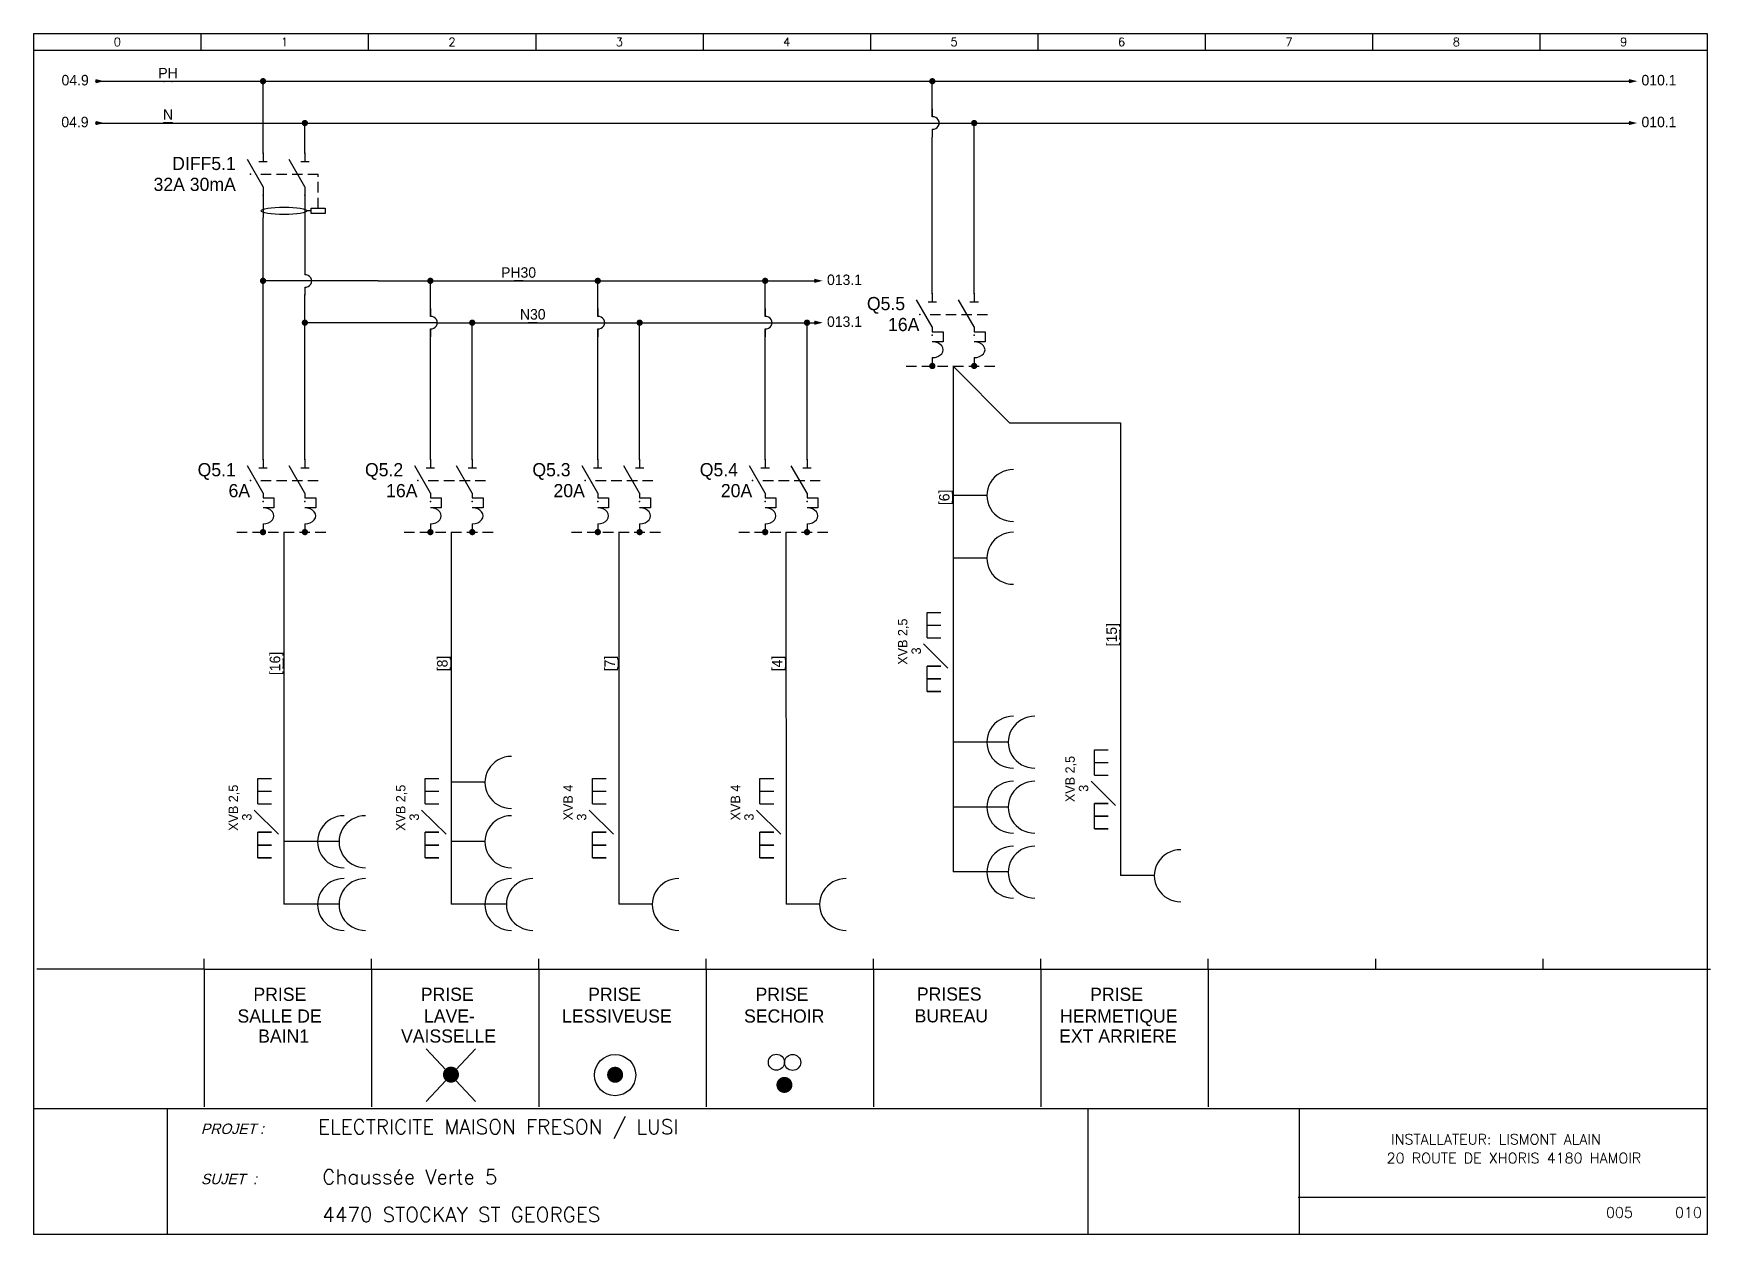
# Model space of a CAD drawing. Extents: x 4 to 405, y 4 to 291.
import ezdxf
from ezdxf.enums import TextEntityAlignment as Align

# ---------------------------------------------------------------- set-up
doc = ezdxf.new("R2010")
doc.units = 0
doc.header["$LTSCALE"] = 5
doc.header["$MEASUREMENT"] = 0
doc.linetypes.add('DASHED', pattern=[0.75, 0.5, -0.25])
doc.layers.get('0').update_dxf_attribs({"linetype": 'CONTINUOUS'})
for name, color, linetype in [('2', 1, 'CONTINUOUS'), ('3', 4, 'CONTINUOUS'), ('A', 7, 'CONTINUOUS'), ('C', 6, 'CONTINUOUS'), ('M', 6, 'CONTINUOUS'), ('S', 7, 'CONTINUOUS'), ('T2', 1, 'CONTINUOUS'), ('T3', 4, 'CONTINUOUS')]:
    doc.layers.add(name, color=color, linetype=linetype)
doc.styles.add('ROMANS', font='romans', dxfattribs={"width": 0.7, "height": 3})

# ---------------------------------------------------------------- blocks, each defined once
blk = doc.blocks.new('DISJONCTEUR')
for p, q in [((0, 5), (0, 3)), ((10, 5), (10, 3)), ((0, -3), (-3.75, 3.5)), ((-1, 3), (1, 3)), ((10, -3), (6.25, 3.5)), ((9, 3), (11, 3)), ((0, -3), (0, -4.14)), ((10, -3), (10, -4.14)), ((0, -4.14), (2.59, -4.14)), ((2.59, -6.56), (0, -6.56)), ((2.59, -4.14), (2.59, -6.56)), ((10, -4.14), (12.59, -4.14)), ((12.59, -6.56), (10, -6.56)), ((12.59, -4.14), (12.59, -6.56)), ((0, -10.34), (0, -12.34)), ((10, -10.34), (10, -12.34))]:
    blk.add_line(p, q)
at = {"linetype": 'DASHED'}
blk.add_line((-0.53, 0), (13.18, 0), dxfattribs=at)
for centre in [(0, -8.45), (10, -8.45)]:
    blk.add_ellipse(centre, major_axis=(-2.59, 0), ratio=0.730691, start_param=1.570796, end_param=4.712389)
at = {"layer": 'A', "color": 1, "linetype": 'DASHED'}
blk.add_point((-3, 0), dxfattribs=at)
at = {"layer": 'C', "color": 2, "linetype": 'DASHED'}
blk.add_point((0, 5), dxfattribs=at)
at = {"layer": 'C', "color": 3}
blk.add_point((10, 5), dxfattribs=at)
at = {"layer": 'C', "color": 1, "linetype": 'DASHED'}
for p in [(0, -5), (10, -5)]:
    blk.add_point(p, dxfattribs=at)
at = {"layer": 'C', "color": 4}
blk.add_point((10, -5), dxfattribs=at)
at = {"linetype": 'Continuous'}
for tag, p in [('LOCCODE', (-6.5, 1)), ('MATCODE', (-6.5, -4))]:
    blk.add_attdef(tag, text='', height=3.15, dxfattribs=at).set_placement(p, align=Align.RIGHT)
at = {"layer": 'T2', "linetype": 'Continuous'}
for tag, p in [('T1', (-2, 5)), ('T3', (8, 5)), ('T2', (-2, -7)), ('T4', (8, -7))]:
    blk.add_attdef(tag, text='', height=2.25, dxfattribs=at).set_placement(p, align=Align.RIGHT)
blk = doc.blocks.new('TERCON09')
at = {"linetype": 'Continuous'}
for p, q in [((-0.5, 0), (0.5, 0)), ((0, -0.5), (0, 0))]:
    blk.add_line(p, q, dxfattribs=at)
at = {"linetype": 'Continuous', "const_width": 0.75}
blk.add_lwpolyline([(0, -0.375, 1), (0, 0.375, 1)], format="xyb", close=True, dxfattribs=at)
at = {"layer": 'C', "color": 1, "linetype": 'Continuous'}
blk.add_point((-0.5, 0), dxfattribs=at)
at = {"layer": 'C', "color": 4, "linetype": 'Continuous'}
blk.add_point((-0.5, 0), dxfattribs=at)
at = {"layer": 'C', "color": 5, "linetype": 'Continuous'}
blk.add_point((0, 0), dxfattribs=at)
at = {"layer": 'C', "color": 3, "linetype": 'Continuous'}
blk.add_point((0.5, 0), dxfattribs=at)
at = {"layer": 'C', "color": 2, "linetype": 'Continuous'}
blk.add_point((0, -0.5), dxfattribs=at)
at = {"layer": 'C', "color": 6, "linetype": 'Continuous'}
blk.add_point((0, -0.5), dxfattribs=at)
blk = doc.blocks.new('CABLE_TYPE2')
for p, q in [((-2.09, 10.43), (1.22, 10.43)), ((-2.09, 4.35), (-2.09, 10.43)), ((-2.09, 7.39), (1.22, 7.39)), ((-2.09, 7.39), (1.22, 7.39)), ((-2.09, 4.35), (1.22, 4.35)), ((-2.09, 4.35), (1.22, 4.35)), ((-2.91, 2.87), (2.91, -2.87)), ((1.22, -2.43), (-2.09, -2.43)), ((-2.09, -2.43), (1.22, -2.43)), ((-2.09, -8.52), (-2.09, -2.43)), ((1.22, -5.47), (-2.09, -5.47)), ((1.22, -5.47), (-2.09, -5.47)), ((-2.09, -5.47), (1.22, -5.47)), ((-2.09, -5.47), (1.22, -5.47)), ((1.22, -8.52), (-2.09, -8.52)), ((1.22, -8.52), (-2.09, -8.52)), ((-2.09, -8.52), (1.22, -8.52)), ((-2.09, -8.52), (1.22, -8.52))]:
    blk.add_line(p, q)
at = {"layer": 'T2', "linetype": 'Continuous'}
for tag, p in [('TYPE_CABLE', (-6.79, 8.94)), ('NBR_FILS', (-3.56, 2.04))]:
    blk.add_attdef(tag, text='', height=2.25, rotation=90, dxfattribs=at).set_placement(p, align=Align.RIGHT)
blk = doc.blocks.new('LINENUMV')
at = {"linetype": 'Continuous'}
for p, q in [((0, 1), (0, 0)), ((0, 0), (0, -1))]:
    blk.add_line(p, q, dxfattribs=at)
at = {"layer": 'C', "color": 1, "linetype": 'Continuous'}
blk.add_point((0, 1), dxfattribs=at)
at = {"layer": 'C', "color": 2, "linetype": 'Continuous'}
blk.add_point((0, -1), dxfattribs=at)
at = {"layer": 'T2', "linetype": 'Continuous'}
blk.add_attdef('LINENR', text='', height=2.5, rotation=90, dxfattribs=at).set_placement((0, 0), align=Align.BOTTOM_CENTER)
blk = doc.blocks.new('PONT')
at = {"layer": '2'}
for p, q in [((0, 3.41), (0, 1.5)), ((0, -1.5), (0, -3.41))]:
    blk.add_line(p, q, dxfattribs=at)
blk.add_ellipse((0, 0), major_axis=(-1.65, 0), ratio=0.909509, start_param=1.570796, end_param=4.712389, dxfattribs=at)
blk = doc.blocks.new('PRISE')
blk.add_line((-23.01, -10.37), (-31.05, -10.37))
blk.add_ellipse((-16.68, -10.41), major_axis=(-6.35, 0), ratio=0.978022, start_param=4.712389, end_param=7.853982)
at = {"layer": 'T2', "linetype": 'Continuous'}
blk.add_attdef('T1', (-19.51, -11.49), '', height=2, dxfattribs=at)
blk = doc.blocks.new('PRISE_DOUBLE')
for p, q in [((-23.01, -10.37), (-31.05, -10.37)), ((-17.88, -10.37), (-25.92, -10.37))]:
    blk.add_line(p, q)
for centre in [(-16.68, -10.41), (-11.54, -10.41)]:
    blk.add_ellipse(centre, major_axis=(-6.35, 0), ratio=0.978022, start_param=4.712389, end_param=7.853982)
at = {"layer": 'T2', "linetype": 'Continuous'}
blk.add_attdef('T1', (-16.21, -11.02), '', height=2, dxfattribs=at)
blk = doc.blocks.new('DIFFERENTIEL')
for p, q in [((0, 5), (0, 3)), ((10, 5), (10, 3)), ((0, -3), (-3.75, 3.5)), ((-1, 3), (1, 3)), ((10, -3), (6.25, 3.5)), ((9, 3), (11, 3)), ((0, -3), (0, -10.34)), ((10, -3), (10, -10.76)), ((11.49, -8.74), (10.52, -8.74))]:
    blk.add_line(p, q)
at = {"linetype": 'DASHED'}
for p in [(-0.53, 0), (13.18, -8.11)]:
    blk.add_line(p, (13.18, 0), dxfattribs=at)
blk.add_lwpolyline([(11.49, -8.11), (14.87, -8.11), (14.87, -9.36), (11.49, -9.36)], close=True)
blk.add_ellipse((5.02, -8.74), major_axis=(-5.5, 0), ratio=0.158228)
at = {"layer": 'A', "color": 1, "linetype": 'DASHED'}
blk.add_point((-3, 0), dxfattribs=at)
at = {"layer": 'C', "color": 2, "linetype": 'DASHED'}
blk.add_point((0, 5), dxfattribs=at)
at = {"layer": 'C', "color": 3}
blk.add_point((10, 5), dxfattribs=at)
at = {"layer": 'C', "color": 1, "linetype": 'DASHED'}
blk.add_point((0, -5), dxfattribs=at)
at = {"layer": 'C', "color": 4}
blk.add_point((10, -5), dxfattribs=at)
at = {"linetype": 'Continuous'}
for tag, p in [('LOCCODE', (-6.5, 1)), ('MATCODE', (-6.5, -4))]:
    blk.add_attdef(tag, text='', height=3.15, dxfattribs=at).set_placement(p, align=Align.RIGHT)
at = {"layer": 'T2', "linetype": 'Continuous'}
for tag, p in [('T1', (-2, 5)), ('T3', (8, 5)), ('T2', (-2, -7)), ('T4', (8, -7))]:
    blk.add_attdef(tag, text='', height=2.25, dxfattribs=at).set_placement(p, align=Align.RIGHT)
blk = doc.blocks.new('REFOUT')
at = {"linetype": 'Continuous'}
blk.add_solid([(0, 0.5), (0, -0.5), (2, 0)], dxfattribs=at)
at = {"layer": 'C', "color": 1, "linetype": 'Continuous'}
blk.add_point((0, 0), dxfattribs=at)
at = {"linetype": 'Continuous'}
blk.add_attdef('REF', (3, -1), '', height=2.5, dxfattribs=at)
at = {"linetype": 'Continuous', "flags": 1}
blk.add_attdef('INOUT', (-1, -2), '', height=0.5, dxfattribs=at)
blk = doc.blocks.new('COMMENT')
for p, q in [((0, 0), (40, 0)), ((0, 0), (0, -32.88)), ((40, 0), (40, -32.88))]:
    blk.add_line(p, q)
at = {"linetype": 'Continuous'}
for tag, p in [('COMM1', (18.11, -7.55)), ('COMM2', (18.64, -12.75)), ('COMM3', (18.43, -17.53))]:
    blk.add_attdef(tag, text='', height=3.15, dxfattribs=at).set_placement(p, align=Align.CENTER)
blk = doc.blocks.new('LINENUMH')
at = {"linetype": 'Continuous'}
for p, q in [((0, 0), (-1, 0)), ((1, 0), (0, 0))]:
    blk.add_line(p, q, dxfattribs=at)
at = {"layer": 'C', "color": 1, "linetype": 'Continuous'}
blk.add_point((-1, 0), dxfattribs=at)
at = {"layer": 'C', "color": 2, "linetype": 'Continuous'}
blk.add_point((1, 0), dxfattribs=at)
at = {"layer": 'T2', "linetype": 'Continuous'}
blk.add_attdef('LINENR', text='', height=2.5, dxfattribs=at).set_placement((0, 0), align=Align.BOTTOM_CENTER)
blk = doc.blocks.new('ZONENR')
at = {"layer": '2', "style": 'ROMANS'}
blk.add_attdef('ZONENR', text='', height=2, dxfattribs=at).set_placement((20, 2), align=Align.MIDDLE)
blk = doc.blocks.new('CARTOUCHE')
at = {"color": 4}
blk.add_line((317.25, 13.9), (414.59, 13.9), dxfattribs=at)
at = {"layer": '2'}
for p, q in [((55, 292), (55, 288)), ((95, 292), (95, 288)), ((135, 292), (135, 288)), ((175, 292), (175, 288)), ((215, 292), (215, 288)), ((255, 292), (255, 288)), ((295, 292), (295, 288)), ((335, 292), (335, 288)), ((375, 292), (375, 288)), ((15, 288), (415, 288))]:
    blk.add_line(p, q, dxfattribs=at)
at = {"layer": '3'}
for p, q in [((15, 292), (415, 292)), ((15, 292), (15, 5)), ((415, 292), (415, 5)), ((415, 35), (15, 35)), ((47, 5), (47, 35)), ((415, 5), (15, 5))]:
    blk.add_line(p, q, dxfattribs=at)
for points in [[(267, 5), (267, 35)], [(317.5, 5), (317.5, 35)]]:
    blk.add_lwpolyline(points, dxfattribs=at)
at = {"layer": '2'}
for p, values in [((15, 288), {'ZONENR': '0'}), ((55, 288), {'ZONENR': '1'}), ((95, 288), {'ZONENR': '2'}), ((135, 288), {'ZONENR': '3'}), ((175, 288), {'ZONENR': '4'}), ((215, 288), {'ZONENR': '5'}), ((255, 288), {'ZONENR': '6'}), ((295, 288), {'ZONENR': '7'}), ((335, 288), {'ZONENR': '8'}), ((375, 288), {'ZONENR': '9'})]:
    blk.add_blockref('ZONENR', p, dxfattribs=at).add_auto_attribs(values)
at = {"layer": 'T2', "oblique": 15}
for s, p in [('PROJET :', (55, 29)), ('SUJET  :', (55, 17))]:
    blk.add_text(s, height=2.5, dxfattribs=at).set_placement(p)
at = {"layer": 'T3', "style": 'ROMANS'}
for tag, p in [('PROJET', (107, 26)), ('SUJET1', (78, 17)), ('SUJET2', (78, 11.5))]:
    blk.add_attdef(tag, p, '', height=3.5, dxfattribs=at)

msp = doc.modelspace()

# ---------------------------------------------------------------- hatches: boundary and pattern name
at = {"layer": 'S'}
h = msp.add_hatch(color=256, dxfattribs=at)
edge = h.paths.add_edge_path()
edge.add_arc((104.01, 42.64), 1.92, 0, 360)
h = msp.add_hatch(color=256, dxfattribs=at)
edge = h.paths.add_edge_path()
edge.add_arc((143.23, 42.61), 1.92, 0, 360)
h = msp.add_hatch(color=256, dxfattribs=at)
edge = h.paths.add_edge_path()
edge.add_arc((183.69, 40.19), 1.92, 0, 360)

# ---------------------------------------------------------------- linework, layer by layer
for p, q in [((45, 288), (45, 288)), ((45, 67.83), (45, 70.28)), ((85, 67.83), (85, 70.28)), ((85, 67.83), (85, 70.28)), ((85, 67.83), (85, 69.89)), ((125, 67.83), (125, 70.28)), ((125, 67.83), (125, 70.28)), ((125, 67.83), (125, 69.89)), ((165, 67.83), (165, 70.28)), ((165, 67.83), (165, 70.28)), ((165, 67.83), (165, 69.89)), ((205, 67.83), (205, 70.28)), ((205, 67.83), (205, 70.28)), ((205, 67.83), (205, 70.28)), ((205, 67.83), (205, 69.89)), ((205, 67.83), (205, 69.89)), ((245, 67.83), (245, 70.28)), ((245, 67.83), (245, 70.28)), ((245, 67.83), (245, 69.89)), ((285, 67.83), (285, 70.28)), ((285, 67.83), (285, 70.28)), ((285, 67.83), (285, 69.89)), ((325, 67.83), (325, 70.28)), ((325, 67.83), (325, 70.28)), ((325, 67.83), (325, 70.28)), ((325, 67.83), (325, 69.89)), ((325, 67.83), (325, 69.89)), ((365, 67.83), (365, 70.28)), ((365, 67.83), (365, 69.89)), ((45, 67.83), (5, 67.83)), ((45, 67.83), (85, 67.83)), ((85, 67.83), (405, 67.83)), ((85, 67.83), (125, 67.83)), ((125, 67.83), (165, 67.83)), ((165, 67.83), (205, 67.83)), ((205, 67.83), (245, 67.83)), ((245, 67.83), (285, 67.83)), ((285, 67.83), (325, 67.83)), ((325, 67.83), (365, 67.83)), ((98.1, 36.2), (109.85, 48.85)), ((109.85, 36.2), (98.1, 48.85))]:
    msp.add_line(p, q)
msp.add_circle((143.23, 42.53), 4.93)
at = {"layer": '2'}
for p, q in [((19.11, 280.06), (385.52, 280.06)), ((59.09, 262.83), (59.09, 280.06)), ((219.04, 271.55), (219.04, 280.06)), ((19.11, 270.06), (385.75, 270.06)), ((69.09, 262.83), (69.09, 270.06)), ((229.04, 229.34), (229.04, 270.05)), ((219.04, 229.34), (219.04, 266.65)), ((59.09, 223.85), (59.09, 247.49)), ((69.09, 247.07), (69.09, 235.06)), ((86.57, 232.35), (59.09, 232.35)), ((69.09, 189.64), (69.09, 229.1)), ((86.57, 232.35), (190.87, 232.35)), ((99.09, 223.85), (99.09, 232.35)), ((139.09, 223.85), (139.09, 232.35)), ((179.09, 223.85), (179.09, 232.35)), ((59.09, 189.64), (59.09, 223.85)), ((100.57, 222.35), (69.09, 222.35)), ((99.09, 189.64), (99.09, 220.85)), ((100.57, 222.35), (190.87, 222.35)), ((109.09, 189.64), (109.09, 222.35)), ((139.09, 189.64), (139.09, 220.85)), ((149.09, 189.64), (149.09, 222.35)), ((179.09, 189.64), (179.09, 220.85)), ((189.09, 189.64), (189.09, 222.35)), ((224.04, 212), (224.04, 91.08)), ((224.04, 211.99), (237.52, 198.43)), ((237.52, 198.43), (264.04, 198.43)), ((264.04, 198.43), (264.04, 90.22)), ((64.09, 172.3), (64.09, 83.35)), ((104.09, 172.3), (104.09, 83.35)), ((144.09, 172.3), (144.09, 83.35)), ((184.06, 172.29), (184.09, 83.35))]:
    msp.add_line(p, q, dxfattribs=at)
at = {"layer": 'S', "linetype": 'DASHED'}
for p, q in [((212.76, 211.99), (234.16, 211.99)), ((52.81, 172.29), (74.21, 172.29)), ((92.81, 172.29), (114.21, 172.29)), ((132.81, 172.29), (154.21, 172.29)), ((172.81, 172.29), (194.21, 172.29))]:
    msp.add_line(p, q, dxfattribs=at)
at = {"layer": 'S', "const_width": 0.005}
for points in [[(98.1, 48.85), (109.85, 48.85), (109.85, 36.2), (98.1, 36.2)], [(137.32, 48.82), (149.07, 48.82), (149.07, 36.17), (137.32, 36.17)], [(177.71, 48.99), (189.46, 48.99), (189.46, 36.34), (177.71, 36.34)]]:
    msp.add_lwpolyline(points, close=True, dxfattribs=at)
at = {"layer": 'S'}
for centre in [(181.77, 45.61), (185.66, 45.56)]:
    msp.add_circle(centre, 1.92, dxfattribs=at)

# ---------------------------------------------------------------- block references
for p in [(219.04, 270.06), (99.09, 222.35), (139.09, 222.35), (179.09, 222.35)]:
    msp.add_blockref('PONT', p)
for p, values in [((45, 67.83), {'COMM2': 'SALLE DE ', 'COMM1': 'PRISE', 'COMM3': ' BAIN1'}), ((85, 67.83), {'COMM2': 'LAVE-', 'COMM1': 'PRISE', 'COMM3': 'VAISSELLE'}), ((244.96, 67.83), {'COMM2': 'HERMETIQUE', 'COMM1': 'PRISE', 'COMM3': 'EXT ARRIERE'})]:
    msp.add_blockref('COMMENT', p).add_auto_attribs(values)
ref = msp.add_blockref('COMMENT', (125, 67.83))
ref.add_attrib('COMM2', 'LESSIVEUSE', dxfattribs={"linetype": 'Continuous', "height": 3.15}).set_placement((143.64, 55.08), align=Align.CENTER)
ref.add_attrib('COMM1', 'PRISE', dxfattribs={"linetype": 'Continuous', "height": 3.15}).set_placement((143.11, 60.28), align=Align.CENTER)
ref = msp.add_blockref('COMMENT', (165, 67.83))
ref.add_attrib('COMM2', 'SECHOIR', dxfattribs={"linetype": 'Continuous', "height": 3.15}).set_placement((183.64, 55.08), align=Align.CENTER)
ref.add_attrib('COMM1', 'PRISE', dxfattribs={"linetype": 'Continuous', "height": 3.15}).set_placement((183.11, 60.28), align=Align.CENTER)
at = {"layer": '2'}
ref = msp.add_blockref('CARTOUCHE', (-10.75, -0.55), dxfattribs=at)
ref.add_attrib('PAGENR', '005', dxfattribs={"layer": 'T2', "height": 2.5, "style": 'ROMANS'}).set_placement((383.25, 8.45), align=Align.CENTER)
ref.add_attrib('PAGENXT', '010', dxfattribs={"layer": 'T2', "height": 2.5, "style": 'ROMANS'}).set_placement((399.75, 8.45), align=Align.CENTER)
ref.add_attrib('PROJET', 'ELECTRICITE MAISON FRESON / LUSI', (72.25, 28.45), dxfattribs={"layer": 'T3', "height": 3.5, "style": 'ROMANS'})
ref.add_attrib('SUJET1', 'Chaussée Verte 5', (73.25, 16.45), dxfattribs={"layer": 'T3', "height": 3.5, "style": 'ROMANS'})
ref.add_attrib('SUJET2', '4470 STOCKAY ST GEORGES', (73.25, 7.45), dxfattribs={"layer": 'T3', "height": 3.5, "style": 'ROMANS'})
ref.add_attrib('DESS3', 'INSTALLATEUR: LISMONT ALAIN ', dxfattribs={"layer": 'T2', "height": 2.5, "style": 'ROMANS'}).set_placement((354.59, 25.95), align=Align.CENTER)
ref.add_attrib('DESS4', '20 ROUTE DE XHORIS 4180 HAMOIR', dxfattribs={"layer": 'T2', "height": 2.5, "style": 'ROMANS'}).set_placement((358.04, 21.45), align=Align.CENTER)
for name, p, values in [('LINENUMH', (36.39, 280), {'LINENR': 'PH'}), ('LINENUMH', (36.39, 270.08), {'LINENR': 'N'}), ('LINENUMH', (120.16, 232.34), {'LINENR': 'PH30'}), ('LINENUMH', (123.55, 222.35), {'LINENR': 'N30'}), ('CABLE_TYPE2', (219.87, 142.69), {'NBR_FILS': '3', 'TYPE_CABLE': 'XVB 2,5'}), ('CABLE_TYPE2', (259.87, 109.87), {'NBR_FILS': '3', 'TYPE_CABLE': 'XVB 2,5'}), ('CABLE_TYPE2', (59.91, 102.99), {'NBR_FILS': '3', 'TYPE_CABLE': 'XVB 2,5'}), ('CABLE_TYPE2', (99.91, 102.99), {'NBR_FILS': '3', 'TYPE_CABLE': 'XVB 2,5'}), ('CABLE_TYPE2', (139.91, 102.99), {'NBR_FILS': '3', 'TYPE_CABLE': 'XVB 4'}), ('CABLE_TYPE2', (179.91, 102.99), {'NBR_FILS': '3', 'TYPE_CABLE': 'XVB 4'})]:
    msp.add_blockref(name, p, dxfattribs=at).add_auto_attribs(values)
msp.add_blockref('PONT', (69.06, 232.31), dxfattribs=at)
at = {"layer": 'M'}
msp.add_blockref('DIFFERENTIEL', (59.09, 257.83), dxfattribs=at).add_auto_attribs({'MATCODE': '32A 30mA', 'LOCCODE': 'DIFF5.1'})
ref = msp.add_blockref('DISJONCTEUR', (219.04, 224.34), dxfattribs=at)
ref.add_attrib('MATCODE', '16A ', dxfattribs={"layer": '0', "linetype": 'Continuous', "height": 3.15}).set_placement((217.12, 220.34), align=Align.RIGHT)
ref.add_attrib('LOCCODE', 'Q5.5', dxfattribs={"layer": '0', "linetype": 'Continuous', "height": 3.15}).set_placement((212.54, 225.34), align=Align.RIGHT)
ref = msp.add_blockref('DISJONCTEUR', (59.09, 184.64), dxfattribs=at)
ref.add_attrib('MATCODE', '6A ', dxfattribs={"layer": '0', "linetype": 'Continuous', "height": 3.15}).set_placement((57.17, 180.64), align=Align.RIGHT)
ref.add_attrib('LOCCODE', 'Q5.1', dxfattribs={"layer": '0', "linetype": 'Continuous', "height": 3.15}).set_placement((52.59, 185.64), align=Align.RIGHT)
ref = msp.add_blockref('DISJONCTEUR', (99.09, 184.64), dxfattribs=at)
ref.add_attrib('MATCODE', '16A ', dxfattribs={"layer": '0', "linetype": 'Continuous', "height": 3.15}).set_placement((97.17, 180.64), align=Align.RIGHT)
ref.add_attrib('LOCCODE', 'Q5.2', dxfattribs={"layer": '0', "linetype": 'Continuous', "height": 3.15}).set_placement((92.59, 185.64), align=Align.RIGHT)
ref = msp.add_blockref('DISJONCTEUR', (139.09, 184.64), dxfattribs=at)
ref.add_attrib('MATCODE', '20A ', dxfattribs={"layer": '0', "linetype": 'Continuous', "height": 3.15}).set_placement((137.17, 180.64), align=Align.RIGHT)
ref.add_attrib('LOCCODE', 'Q5.3', dxfattribs={"layer": '0', "linetype": 'Continuous', "height": 3.15}).set_placement((132.59, 185.64), align=Align.RIGHT)
ref = msp.add_blockref('DISJONCTEUR', (179.09, 184.64), dxfattribs=at)
ref.add_attrib('MATCODE', '20A ', dxfattribs={"layer": '0', "linetype": 'Continuous', "height": 3.15}).set_placement((177.17, 180.64), align=Align.RIGHT)
ref.add_attrib('LOCCODE', 'Q5.4', dxfattribs={"layer": '0', "linetype": 'Continuous', "height": 3.15}).set_placement((172.59, 185.64), align=Align.RIGHT)
for name, p in [('PRISE', (255.09, 191.45)), ('PRISE', (255.09, 176.45)), ('PRISE_DOUBLE', (255.09, 132.5)), ('PRISE', (135.14, 122.89)), ('PRISE_DOUBLE', (255.09, 116.97)), ('PRISE_DOUBLE', (95.14, 108.72)), ('PRISE', (135.14, 108.72)), ('PRISE_DOUBLE', (255.09, 101.45)), ('PRISE', (295.09, 100.59)), ('PRISE_DOUBLE', (95.14, 93.72)), ('PRISE_DOUBLE', (135.14, 93.72)), ('PRISE', (175.14, 93.72)), ('PRISE', (215.14, 93.72))]:
    msp.add_blockref(name, p, dxfattribs=at)
ref = msp.add_blockref('LINENUMV', (223.89, 180.6), dxfattribs=at)
ref.add_attrib('LINENR', '[6]', dxfattribs={"layer": 'T2', "color": 4, "linetype": 'Continuous', "height": 2.5, "rotation": 90}).set_placement((223.89, 180.6), align=Align.BOTTOM_CENTER)
ref = msp.add_blockref('LINENUMV', (263.89, 147.78), dxfattribs=at)
ref.add_attrib('LINENR', '[15]', dxfattribs={"layer": 'T2', "color": 4, "linetype": 'Continuous', "height": 2.5, "rotation": 90}).set_placement((263.89, 147.78), align=Align.BOTTOM_CENTER)
ref = msp.add_blockref('LINENUMV', (63.94, 140.9), dxfattribs=at)
ref.add_attrib('LINENR', '[16]', dxfattribs={"layer": 'T2', "color": 4, "linetype": 'Continuous', "height": 2.5, "rotation": 90}).set_placement((63.94, 140.9), align=Align.BOTTOM_CENTER)
ref = msp.add_blockref('LINENUMV', (103.94, 140.9), dxfattribs=at)
ref.add_attrib('LINENR', '[8]', dxfattribs={"layer": 'T2', "color": 4, "linetype": 'Continuous', "height": 2.5, "rotation": 90}).set_placement((103.94, 140.9), align=Align.BOTTOM_CENTER)
ref = msp.add_blockref('LINENUMV', (143.94, 140.9), dxfattribs=at)
ref.add_attrib('LINENR', '[7]', dxfattribs={"layer": 'T2', "color": 4, "linetype": 'Continuous', "height": 2.5, "rotation": 90}).set_placement((143.94, 140.9), align=Align.BOTTOM_CENTER)
ref = msp.add_blockref('LINENUMV', (183.94, 140.9), dxfattribs=at)
ref.add_attrib('LINENR', '[4]', dxfattribs={"layer": 'T2', "color": 4, "linetype": 'Continuous', "height": 2.5, "rotation": 90}).set_placement((183.94, 140.9), align=Align.BOTTOM_CENTER)
at = {"layer": 'S'}
ref = msp.add_blockref('REFOUT', (19.11, 280.06), dxfattribs=at)
ref.add_attrib('REF', '04.9', (10.94, 279.06), dxfattribs={"layer": '0', "linetype": 'Continuous', "height": 2.5})
for p in [(59.09, 280.06), (219.04, 280.06), (69.09, 270.06), (229.04, 270.05), (59.09, 232.35), (99.09, 232.35), (139.09, 232.35), (179.09, 232.35), (69.09, 222.35), (109.09, 222.35), (149.09, 222.35), (189.09, 222.35), (219.04, 212), (229.04, 212), (59.09, 172.3), (69.09, 172.3), (99.09, 172.3), (109.09, 172.3), (139.09, 172.3), (149.09, 172.3), (179.09, 172.3), (189.09, 172.3)]:
    msp.add_blockref('TERCON09', p, dxfattribs=at)
for p, values in [((385.52, 280.06), {'REF': '010.1'}), ((385.52, 270.06), {'REF': '010.1'}), ((190.87, 232.35), {'REF': '013.1'}), ((190.87, 222.35), {'REF': '013.1'})]:
    msp.add_blockref('REFOUT', p, dxfattribs=at).add_auto_attribs(values)
ref = msp.add_blockref('REFOUT', (19.11, 270.06), dxfattribs=at)
ref.add_attrib('REF', '04.9', (10.89, 269.06), dxfattribs={"layer": '0', "linetype": 'Continuous', "height": 2.5})
ref = msp.add_blockref('COMMENT', (204.96, 67.88), dxfattribs=at)
ref.add_attrib('COMM2', 'BUREAU', dxfattribs={"layer": '0', "linetype": 'Continuous', "height": 3.15}).set_placement((223.59, 55.13), align=Align.CENTER)
ref.add_attrib('COMM1', 'PRISES', dxfattribs={"layer": '0', "linetype": 'Continuous', "height": 3.15}).set_placement((223.07, 60.33), align=Align.CENTER)

doc.saveas('drawing.dxf')
